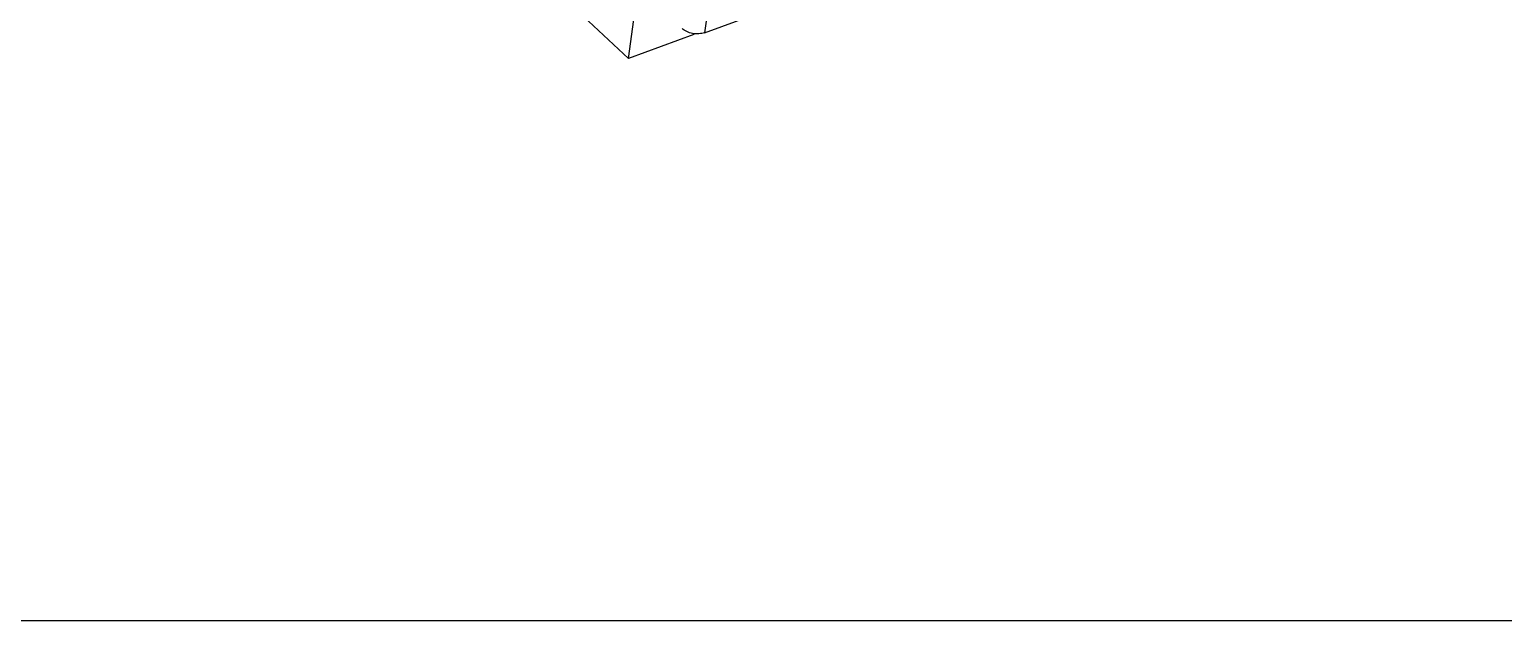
# Model space of a CAD drawing. Extents: x 0 to 297, y 0 to 210.
# Drawn here: x 213.47 to 245.25, y 0 to 12.76 of the extents above; entities that cross this region are included whole.
import ezdxf

# ---------------------------------------------------------------- set-up
doc = ezdxf.new("R2010")
doc.units = 0
doc.header["$LTSCALE"] = 16.335
doc.layers.get('0').update_dxf_attribs({"linetype": 'CONTINUOUS'})

msp = doc.modelspace()

# ---------------------------------------------------------------- linework, layer by layer
at = {"color": 7, "linetype": 'CONTINUOUS'}
for p, q in [((228.031, 12.689), (232.446, 14.309)), ((224.986, 13.447), (226.389, 12.134)), ((226.389, 12.134), (226.599, 13.663)), ((228.106, 13.237), (228.031, 12.689)), ((227.795, 12.65), (226.389, 12.134)), ((227.795, 12.65), (227.798, 12.669)), ((0, 0), (297, 0))]:
    msp.add_line(p, q, dxfattribs=at)
msp.add_open_spline([(228.031, 12.689), (227.991, 12.675), (227.904, 12.659), (227.772, 12.667), (227.647, 12.705), (227.574, 12.751), (227.545, 12.778)], degree=3, knots=[0, 0, 0, 0, 0.244293, 0.508405, 0.767916, 1, 1, 1, 1], dxfattribs=at)

doc.saveas('drawing.dxf')
